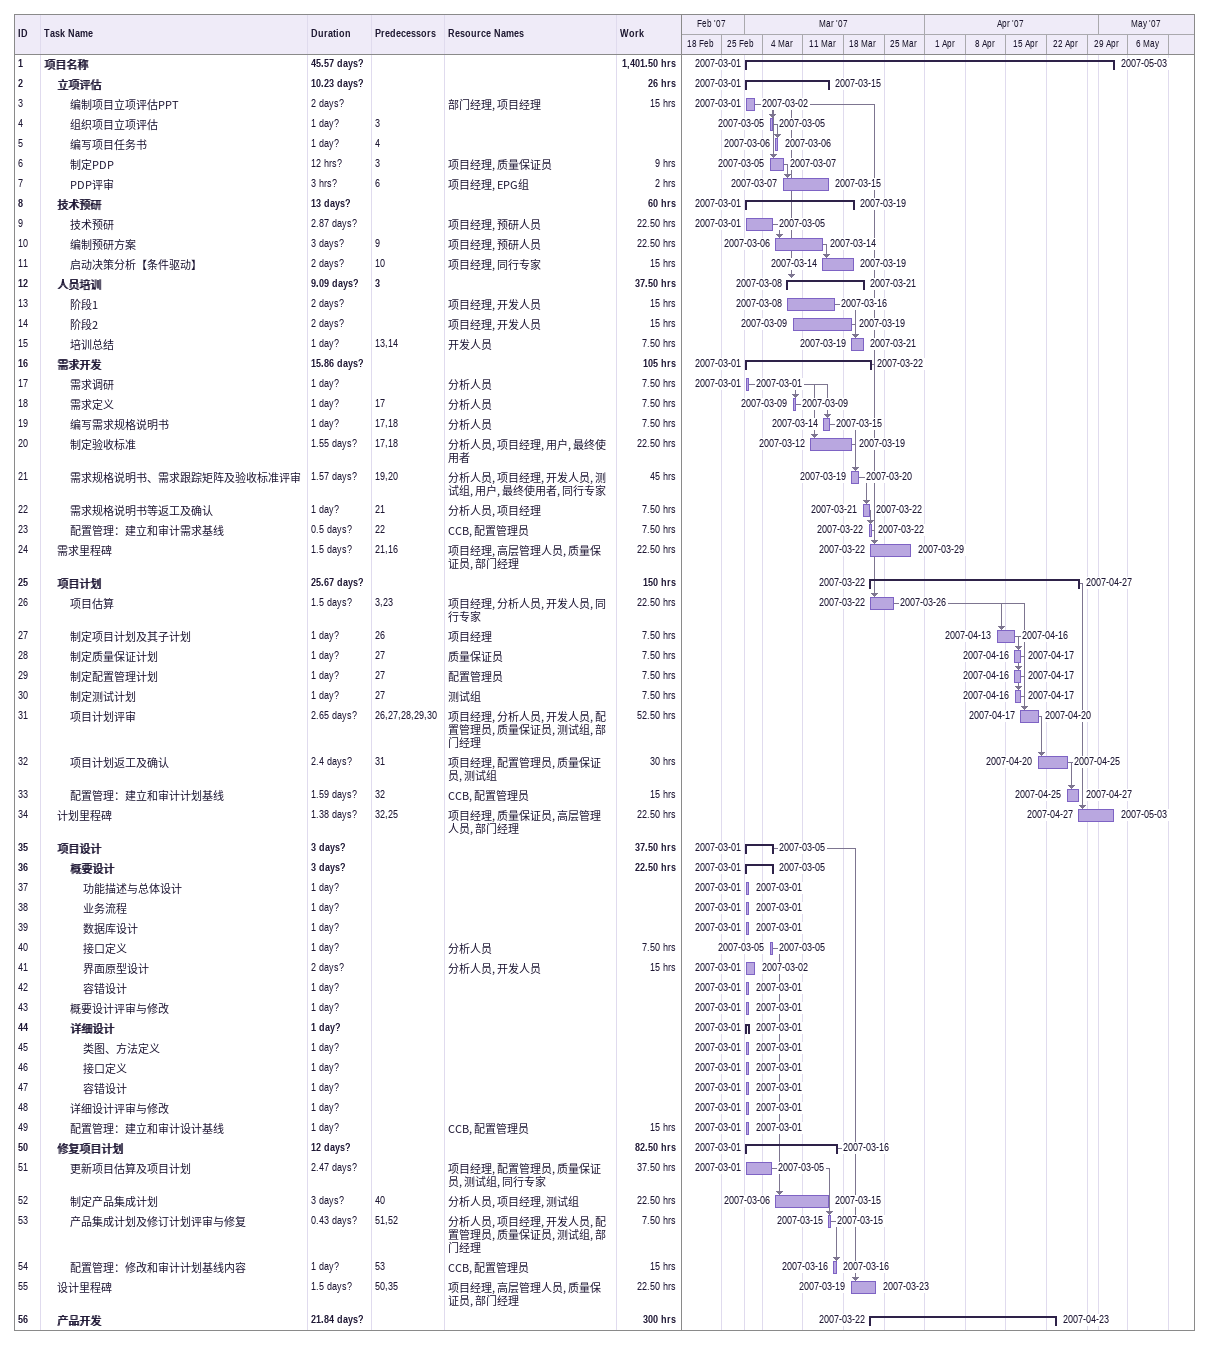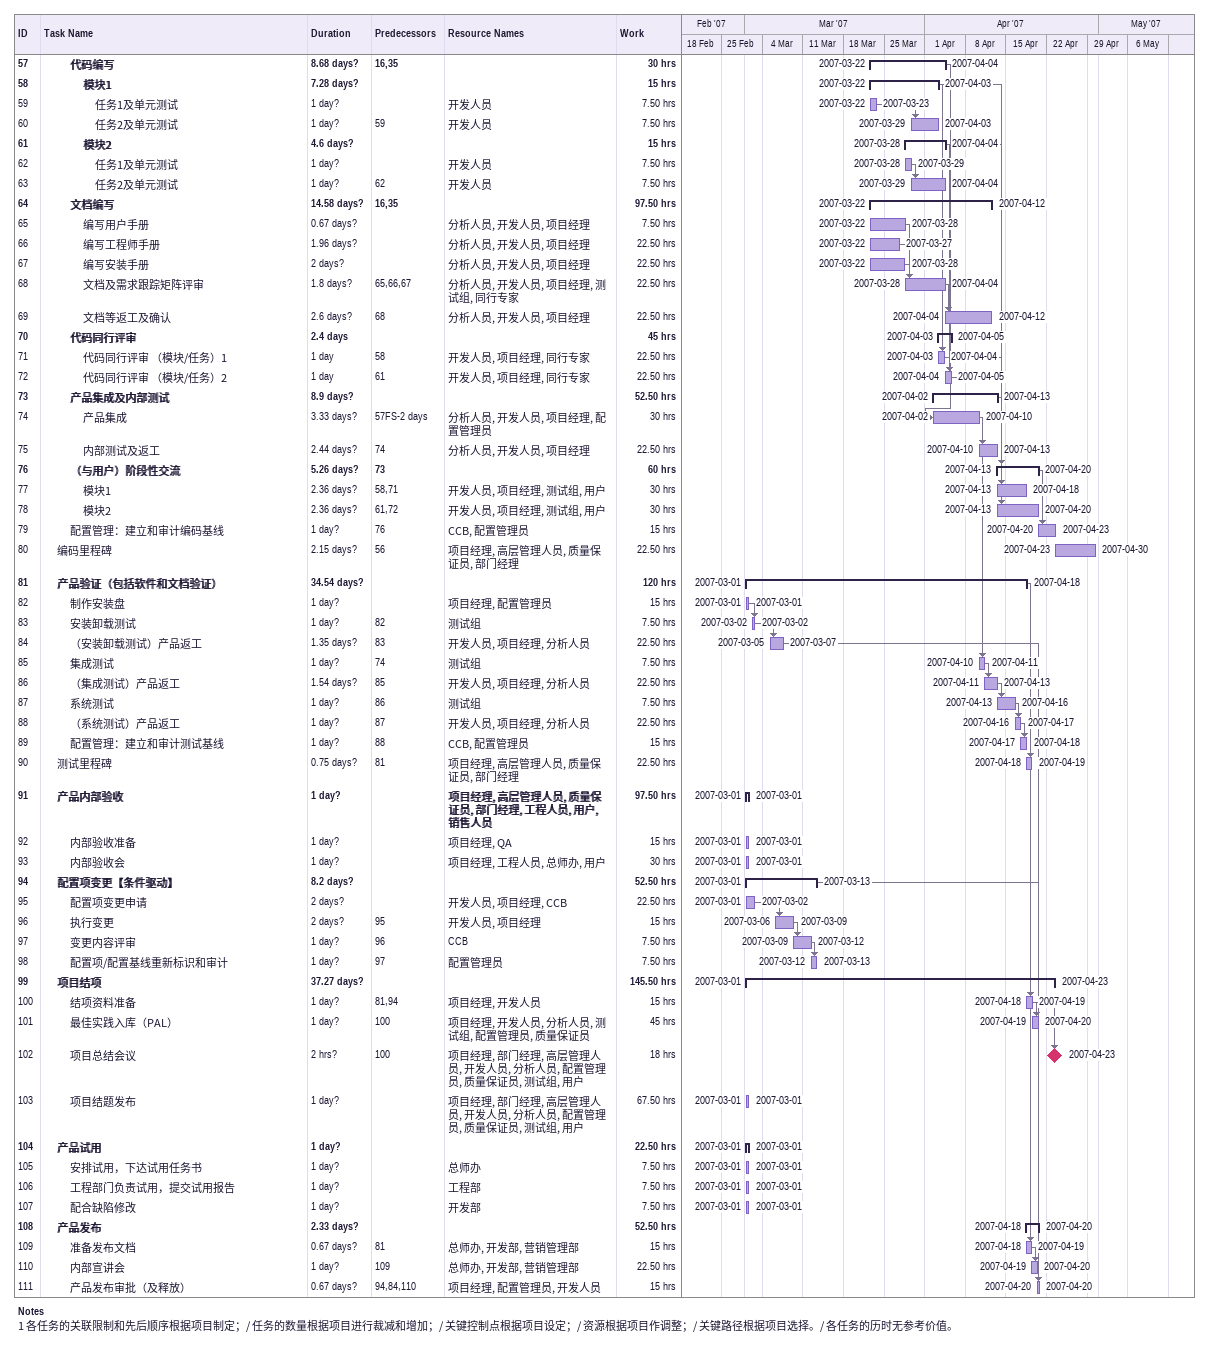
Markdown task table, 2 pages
| ID | Level | Task | Duration | Start | Finish | Predecessors | Resources | Work (h) |
|---|---|---|---|---|---|---|---|---|
| 1 | 1 | **项目名称** | 45.57d? | 2007-03-01 | 2007-05-03 |  |  | 1401.50 |
| 2 | 2 | **立项评估** | 10.23d? | 2007-03-01 | 2007-03-15 |  |  | 26 |
| 3 | 3 | 编制项目立项评估PPT | 2d? | 2007-03-01 | 2007-03-02 |  | 部门经理, 项目经理 | 15 |
| 4 | 3 | 组织项目立项评估 | 1d? | 2007-03-05 | 2007-03-05 | 3 |  |  |
| 5 | 3 | 编写项目任务书 | 1d? | 2007-03-06 | 2007-03-06 | 4 |  |  |
| 6 | 3 | 制定PDP | 12h? | 2007-03-05 | 2007-03-07 | 3 | 项目经理, 质量保证员 | 9 |
| 7 | 3 | PDP评审 | 3h? | 2007-03-07 | 2007-03-15 | 6 | 项目经理, EPG组 | 2 |
| 8 | 2 | **技术预研** | 13d? | 2007-03-01 | 2007-03-19 |  |  | 60 |
| 9 | 3 | 技术预研 | 2.87d? | 2007-03-01 | 2007-03-05 |  | 项目经理, 预研人员 | 22.50 |
| 10 | 3 | 编制预研方案 | 3d? | 2007-03-06 | 2007-03-14 | 9 | 项目经理, 预研人员 | 22.50 |
| 11 | 3 | 启动决策分析【条件驱动】 | 2d? | 2007-03-14 | 2007-03-19 | 10 | 项目经理, 同行专家 | 15 |
| 12 | 2 | **人员培训** | 9.09d? | 2007-03-08 | 2007-03-21 | 3 |  | 37.50 |
| 13 | 3 | 阶段1 | 2d? | 2007-03-08 | 2007-03-16 |  | 项目经理, 开发人员 | 15 |
| 14 | 3 | 阶段2 | 2d? | 2007-03-09 | 2007-03-19 |  | 项目经理, 开发人员 | 15 |
| 15 | 3 | 培训总结 | 1d? | 2007-03-19 | 2007-03-21 | 13, 14 | 开发人员 | 7.50 |
| 16 | 2 | **需求开发** | 15.86d? | 2007-03-01 | 2007-03-22 |  |  | 105 |
| 17 | 3 | 需求调研 | 1d? | 2007-03-01 | 2007-03-01 |  | 分析人员 | 7.50 |
| 18 | 3 | 需求定义 | 1d? | 2007-03-09 | 2007-03-09 | 17 | 分析人员 | 7.50 |
| 19 | 3 | 编写需求规格说明书 | 1d? | 2007-03-14 | 2007-03-15 | 17, 18 | 分析人员 | 7.50 |
| 20 | 3 | 制定验收标准 | 1.55d? | 2007-03-12 | 2007-03-19 | 17, 18 | 分析人员, 项目经理, 用户, 最终使用者 | 22.50 |
| 21 | 3 | 需求规格说明书、需求跟踪矩阵及验收标准评审 | 1.57d? | 2007-03-19 | 2007-03-20 | 19, 20 | 分析人员, 项目经理, 开发人员, 测试组, 用户, 最终使用者, 同行专家 | 45 |
| 22 | 3 | 需求规格说明书等返工及确认 | 1d? | 2007-03-21 | 2007-03-22 | 21 | 分析人员, 项目经理 | 7.50 |
| 23 | 3 | 配置管理：建立和审计需求基线 | 0.5d? | 2007-03-22 | 2007-03-22 | 22 | CCB, 配置管理员 | 7.50 |
| 24 | 2 | 需求里程碑 | 1.5d? | 2007-03-22 | 2007-03-29 | 21, 16 | 项目经理, 高层管理人员, 质量保证员, 部门经理 | 22.50 |
| 25 | 2 | **项目计划** | 25.67d? | 2007-03-22 | 2007-04-27 |  |  | 150 |
| 26 | 3 | 项目估算 | 1.5d? | 2007-03-22 | 2007-03-26 | 3, 23 | 项目经理, 分析人员, 开发人员, 同行专家 | 22.50 |
| 27 | 3 | 制定项目计划及其子计划 | 1d? | 2007-04-13 | 2007-04-16 | 26 | 项目经理 | 7.50 |
| 28 | 3 | 制定质量保证计划 | 1d? | 2007-04-16 | 2007-04-17 | 27 | 质量保证员 | 7.50 |
| 29 | 3 | 制定配置管理计划 | 1d? | 2007-04-16 | 2007-04-17 | 27 | 配置管理员 | 7.50 |
| 30 | 3 | 制定测试计划 | 1d? | 2007-04-16 | 2007-04-17 | 27 | 测试组 | 7.50 |
| 31 | 3 | 项目计划评审 | 2.65d? | 2007-04-17 | 2007-04-20 | 26, 27, 28, 29, 30 | 项目经理, 分析人员, 开发人员, 配置管理员, 质量保证员, 测试组, 部门经理 | 52.50 |
| 32 | 3 | 项目计划返工及确认 | 2.4d? | 2007-04-20 | 2007-04-25 | 31 | 项目经理, 配置管理员, 质量保证员, 测试组 | 30 |
| 33 | 3 | 配置管理：建立和审计计划基线 | 1.59d? | 2007-04-25 | 2007-04-27 | 32 | CCB, 配置管理员 | 15 |
| 34 | 2 | 计划里程碑 | 1.38d? | 2007-04-27 | 2007-05-03 | 32, 25 | 项目经理, 质量保证员, 高层管理人员, 部门经理 | 22.50 |
| 35 | 2 | **项目设计** | 3d? | 2007-03-01 | 2007-03-05 |  |  | 37.50 |
| 36 | 3 | **概要设计** | 3d? | 2007-03-01 | 2007-03-05 |  |  | 22.50 |
| 37 | 4 | 功能描述与总体设计 | 1d? | 2007-03-01 | 2007-03-01 |  |  |  |
| 38 | 4 | 业务流程 | 1d? | 2007-03-01 | 2007-03-01 |  |  |  |
| 39 | 4 | 数据库设计 | 1d? | 2007-03-01 | 2007-03-01 |  |  |  |
| 40 | 4 | 接口定义 | 1d? | 2007-03-05 | 2007-03-05 |  | 分析人员 | 7.50 |
| 41 | 4 | 界面原型设计 | 2d? | 2007-03-01 | 2007-03-02 |  | 分析人员, 开发人员 | 15 |
| 42 | 4 | 容错设计 | 1d? | 2007-03-01 | 2007-03-01 |  |  |  |
| 43 | 3 | 概要设计评审与修改 | 1d? | 2007-03-01 | 2007-03-01 |  |  |  |
| 44 | 3 | **详细设计** | 1d? | 2007-03-01 | 2007-03-01 |  |  |  |
| 45 | 4 | 类图、方法定义 | 1d? | 2007-03-01 | 2007-03-01 |  |  |  |
| 46 | 4 | 接口定义 | 1d? | 2007-03-01 | 2007-03-01 |  |  |  |
| 47 | 4 | 容错设计 | 1d? | 2007-03-01 | 2007-03-01 |  |  |  |
| 48 | 3 | 详细设计评审与修改 | 1d? | 2007-03-01 | 2007-03-01 |  |  |  |
| 49 | 3 | 配置管理：建立和审计设计基线 | 1d? | 2007-03-01 | 2007-03-01 |  | CCB, 配置管理员 | 15 |
| 50 | 2 | **修复项目计划** | 12d? | 2007-03-01 | 2007-03-16 |  |  | 82.50 |
| 51 | 3 | 更新项目估算及项目计划 | 2.47d? | 2007-03-01 | 2007-03-05 |  | 项目经理, 配置管理员, 质量保证员, 测试组, 同行专家 | 37.50 |
| 52 | 3 | 制定产品集成计划 | 3d? | 2007-03-06 | 2007-03-15 | 40 | 分析人员, 项目经理, 测试组 | 22.50 |
| 53 | 3 | 产品集成计划及修订计划评审与修复 | 0.43d? | 2007-03-15 | 2007-03-15 | 51, 52 | 分析人员, 项目经理, 开发人员, 配置管理员, 质量保证员, 测试组, 部门经理 | 7.50 |
| 54 | 3 | 配置管理：修改和审计计划基线内容 | 1d? | 2007-03-16 | 2007-03-16 | 53 | CCB, 配置管理员 | 15 |
| 55 | 2 | 设计里程碑 | 1.5d? | 2007-03-19 | 2007-03-23 | 50, 35 | 项目经理, 高层管理人员, 质量保证员, 部门经理 | 22.50 |
| 56 | 2 | **产品开发** | 21.84d? | 2007-03-22 | 2007-04-23 |  |  | 300 |
| 57 | 3 | **代码编写** | 8.68d? | 2007-03-22 | 2007-04-04 | 16, 35 |  | 30 |
| 58 | 4 | **模块1** | 7.28d? | 2007-03-22 | 2007-04-03 |  |  | 15 |
| 59 | 5 | 任务1及单元测试 | 1d? | 2007-03-22 | 2007-03-23 |  | 开发人员 | 7.50 |
| 60 | 5 | 任务2及单元测试 | 1d? | 2007-03-29 | 2007-04-03 | 59 | 开发人员 | 7.50 |
| 61 | 4 | **模块2** | 4.6d? | 2007-03-28 | 2007-04-04 |  |  | 15 |
| 62 | 5 | 任务1及单元测试 | 1d? | 2007-03-28 | 2007-03-29 |  | 开发人员 | 7.50 |
| 63 | 5 | 任务2及单元测试 | 1d? | 2007-03-29 | 2007-04-04 | 62 | 开发人员 | 7.50 |
| 64 | 3 | **文档编写** | 14.58d? | 2007-03-22 | 2007-04-12 | 16, 35 |  | 97.50 |
| 65 | 4 | 编写用户手册 | 0.67d? | 2007-03-22 | 2007-03-28 |  | 分析人员, 开发人员, 项目经理 | 7.50 |
| 66 | 4 | 编写工程师手册 | 1.96d? | 2007-03-22 | 2007-03-27 |  | 分析人员, 开发人员, 项目经理 | 22.50 |
| 67 | 4 | 编写安装手册 | 2d? | 2007-03-22 | 2007-03-28 |  | 分析人员, 开发人员, 项目经理 | 22.50 |
| 68 | 4 | 文档及需求跟踪矩阵评审 | 1.8d? | 2007-03-28 | 2007-04-04 | 65, 66, 67 | 分析人员, 开发人员, 项目经理, 测试组, 同行专家 | 22.50 |
| 69 | 4 | 文档等返工及确认 | 2.6d? | 2007-04-04 | 2007-04-12 | 68 | 分析人员, 开发人员, 项目经理 | 22.50 |
| 70 | 3 | **代码同行评审** | 2.4d | 2007-04-03 | 2007-04-05 |  |  | 45 |
| 71 | 4 | 代码同行评审 （模块/任务）1 | 1d | 2007-04-03 | 2007-04-04 | 58 | 开发人员, 项目经理, 同行专家 | 22.50 |
| 72 | 4 | 代码同行评审 （模块/任务）2 | 1d | 2007-04-04 | 2007-04-05 | 61 | 开发人员, 项目经理, 同行专家 | 22.50 |
| 73 | 3 | **产品集成及内部测试** | 8.9d? | 2007-04-02 | 2007-04-13 |  |  | 52.50 |
| 74 | 4 | 产品集成 | 3.33d? | 2007-04-02 | 2007-04-10 | 57FS-2d | 分析人员, 开发人员, 项目经理, 配置管理员 | 30 |
| 75 | 4 | 内部测试及返工 | 2.44d? | 2007-04-10 | 2007-04-13 | 74 | 分析人员, 开发人员, 项目经理 | 22.50 |
| 76 | 3 | **（与用户）阶段性交流** | 5.26d? | 2007-04-13 | 2007-04-20 | 73 |  | 60 |
| 77 | 4 | 模块1 | 2.36d? | 2007-04-13 | 2007-04-18 | 58, 71 | 开发人员, 项目经理, 测试组, 用户 | 30 |
| 78 | 4 | 模块2 | 2.36d? | 2007-04-13 | 2007-04-20 | 61, 72 | 开发人员, 项目经理, 测试组, 用户 | 30 |
| 79 | 3 | 配置管理：建立和审计编码基线 | 1d? | 2007-04-20 | 2007-04-23 | 76 | CCB, 配置管理员 | 15 |
| 80 | 2 | 编码里程碑 | 2.15d? | 2007-04-23 | 2007-04-30 | 56 | 项目经理, 高层管理人员, 质量保证员, 部门经理 | 22.50 |
| 81 | 2 | **产品验证（包括软件和文档验证）** | 34.54d? | 2007-03-01 | 2007-04-18 |  |  | 120 |
| 82 | 3 | 制作安装盘 | 1d? | 2007-03-01 | 2007-03-01 |  | 项目经理, 配置管理员 | 15 |
| 83 | 3 | 安装卸载测试 | 1d? | 2007-03-02 | 2007-03-02 | 82 | 测试组 | 7.50 |
| 84 | 3 | （安装卸载测试）产品返工 | 1.35d? | 2007-03-05 | 2007-03-07 | 83 | 开发人员, 项目经理, 分析人员 | 22.50 |
| 85 | 3 | 集成测试 | 1d? | 2007-04-10 | 2007-04-11 | 74 | 测试组 | 7.50 |
| 86 | 3 | （集成测试）产品返工 | 1.54d? | 2007-04-11 | 2007-04-13 | 85 | 开发人员, 项目经理, 分析人员 | 22.50 |
| 87 | 3 | 系统测试 | 1d? | 2007-04-13 | 2007-04-16 | 86 | 测试组 | 7.50 |
| 88 | 3 | （系统测试）产品返工 | 1d? | 2007-04-16 | 2007-04-17 | 87 | 开发人员, 项目经理, 分析人员 | 22.50 |
| 89 | 3 | 配置管理：建立和审计测试基线 | 1d? | 2007-04-17 | 2007-04-18 | 88 | CCB, 配置管理员 | 15 |
| 90 | 2 | 测试里程碑 | 0.75d? | 2007-04-18 | 2007-04-19 | 81 | 项目经理, 高层管理人员, 质量保证员, 部门经理 | 22.50 |
| 91 | 2 | **产品内部验收** | 1d? | 2007-03-01 | 2007-03-01 |  | 项目经理, 高层管理人员, 质量保证员, 部门经理, 工程人员, 用户, 销售人员 | 97.50 |
| 92 | 3 | 内部验收准备 | 1d? | 2007-03-01 | 2007-03-01 |  | 项目经理, QA | 15 |
| 93 | 3 | 内部验收会 | 1d? | 2007-03-01 | 2007-03-01 |  | 项目经理, 工程人员, 总师办, 用户 | 30 |
| 94 | 2 | **配置项变更【条件驱动】** | 8.2d? | 2007-03-01 | 2007-03-13 |  |  | 52.50 |
| 95 | 3 | 配置项变更申请 | 2d? | 2007-03-01 | 2007-03-02 |  | 开发人员, 项目经理, CCB | 22.50 |
| 96 | 3 | 执行变更 | 2d? | 2007-03-06 | 2007-03-09 | 95 | 开发人员, 项目经理 | 15 |
| 97 | 3 | 变更内容评审 | 1d? | 2007-03-09 | 2007-03-12 | 96 | CCB | 7.50 |
| 98 | 3 | 配置项/配置基线重新标识和审计 | 1d? | 2007-03-12 | 2007-03-13 | 97 | 配置管理员 | 7.50 |
| 99 | 2 | **项目结项** | 37.27d? | 2007-03-01 | 2007-04-23 |  |  | 145.50 |
| 100 | 3 | 结项资料准备 | 1d? | 2007-04-18 | 2007-04-19 | 81, 94 | 项目经理, 开发人员 | 15 |
| 101 | 3 | 最佳实践入库（PAL） | 1d? | 2007-04-19 | 2007-04-20 | 100 | 项目经理, 开发人员, 分析人员, 测试组, 配置管理员, 质量保证员 | 45 |
| 102 | 3 | 项目总结会议 | 2h? | 2007-04-23 | 2007-04-23 | 100 | 项目经理, 部门经理, 高层管理人员, 开发人员, 分析人员, 配置管理员, 质量保证员, 测试组, 用户 | 18 |
| 103 | 3 | 项目结题发布 | 1d? | 2007-03-01 | 2007-03-01 |  | 项目经理, 部门经理, 高层管理人员, 开发人员, 分析人员, 配置管理员, 质量保证员, 测试组, 用户 | 67.50 |
| 104 | 2 | **产品试用** | 1d? | 2007-03-01 | 2007-03-01 |  |  | 22.50 |
| 105 | 3 | 安排试用，下达试用任务书 | 1d? | 2007-03-01 | 2007-03-01 |  | 总师办 | 7.50 |
| 106 | 3 | 工程部门负责试用，提交试用报告 | 1d? | 2007-03-01 | 2007-03-01 |  | 工程部 | 7.50 |
| 107 | 3 | 配合缺陷修改 | 1d? | 2007-03-01 | 2007-03-01 |  | 开发部 | 7.50 |
| 108 | 2 | **产品发布** | 2.33d? | 2007-04-18 | 2007-04-20 |  |  | 52.50 |
| 109 | 3 | 准备发布文档 | 0.67d? | 2007-04-18 | 2007-04-19 | 81 | 总师办, 开发部, 营销管理部 | 15 |
| 110 | 3 | 内部宣讲会 | 1d? | 2007-04-19 | 2007-04-20 | 109 | 总师办, 开发部, 营销管理部 | 22.50 |
| 111 | 3 | 产品发布审批（及释放） | 0.67d? | 2007-04-20 | 2007-04-20 | 94, 84, 110 | 项目经理, 配置管理员, 开发人员 | 15 |

Notes
- 1: 各任务的关联限制和先后顺序根据项目制定； / 任务的数量根据项目进行裁减和增加； / 关键控制点根据项目设定； / 资源根据项目作调整； / 关键路径根据项目选择。 / 各任务的历时无参考价值。
